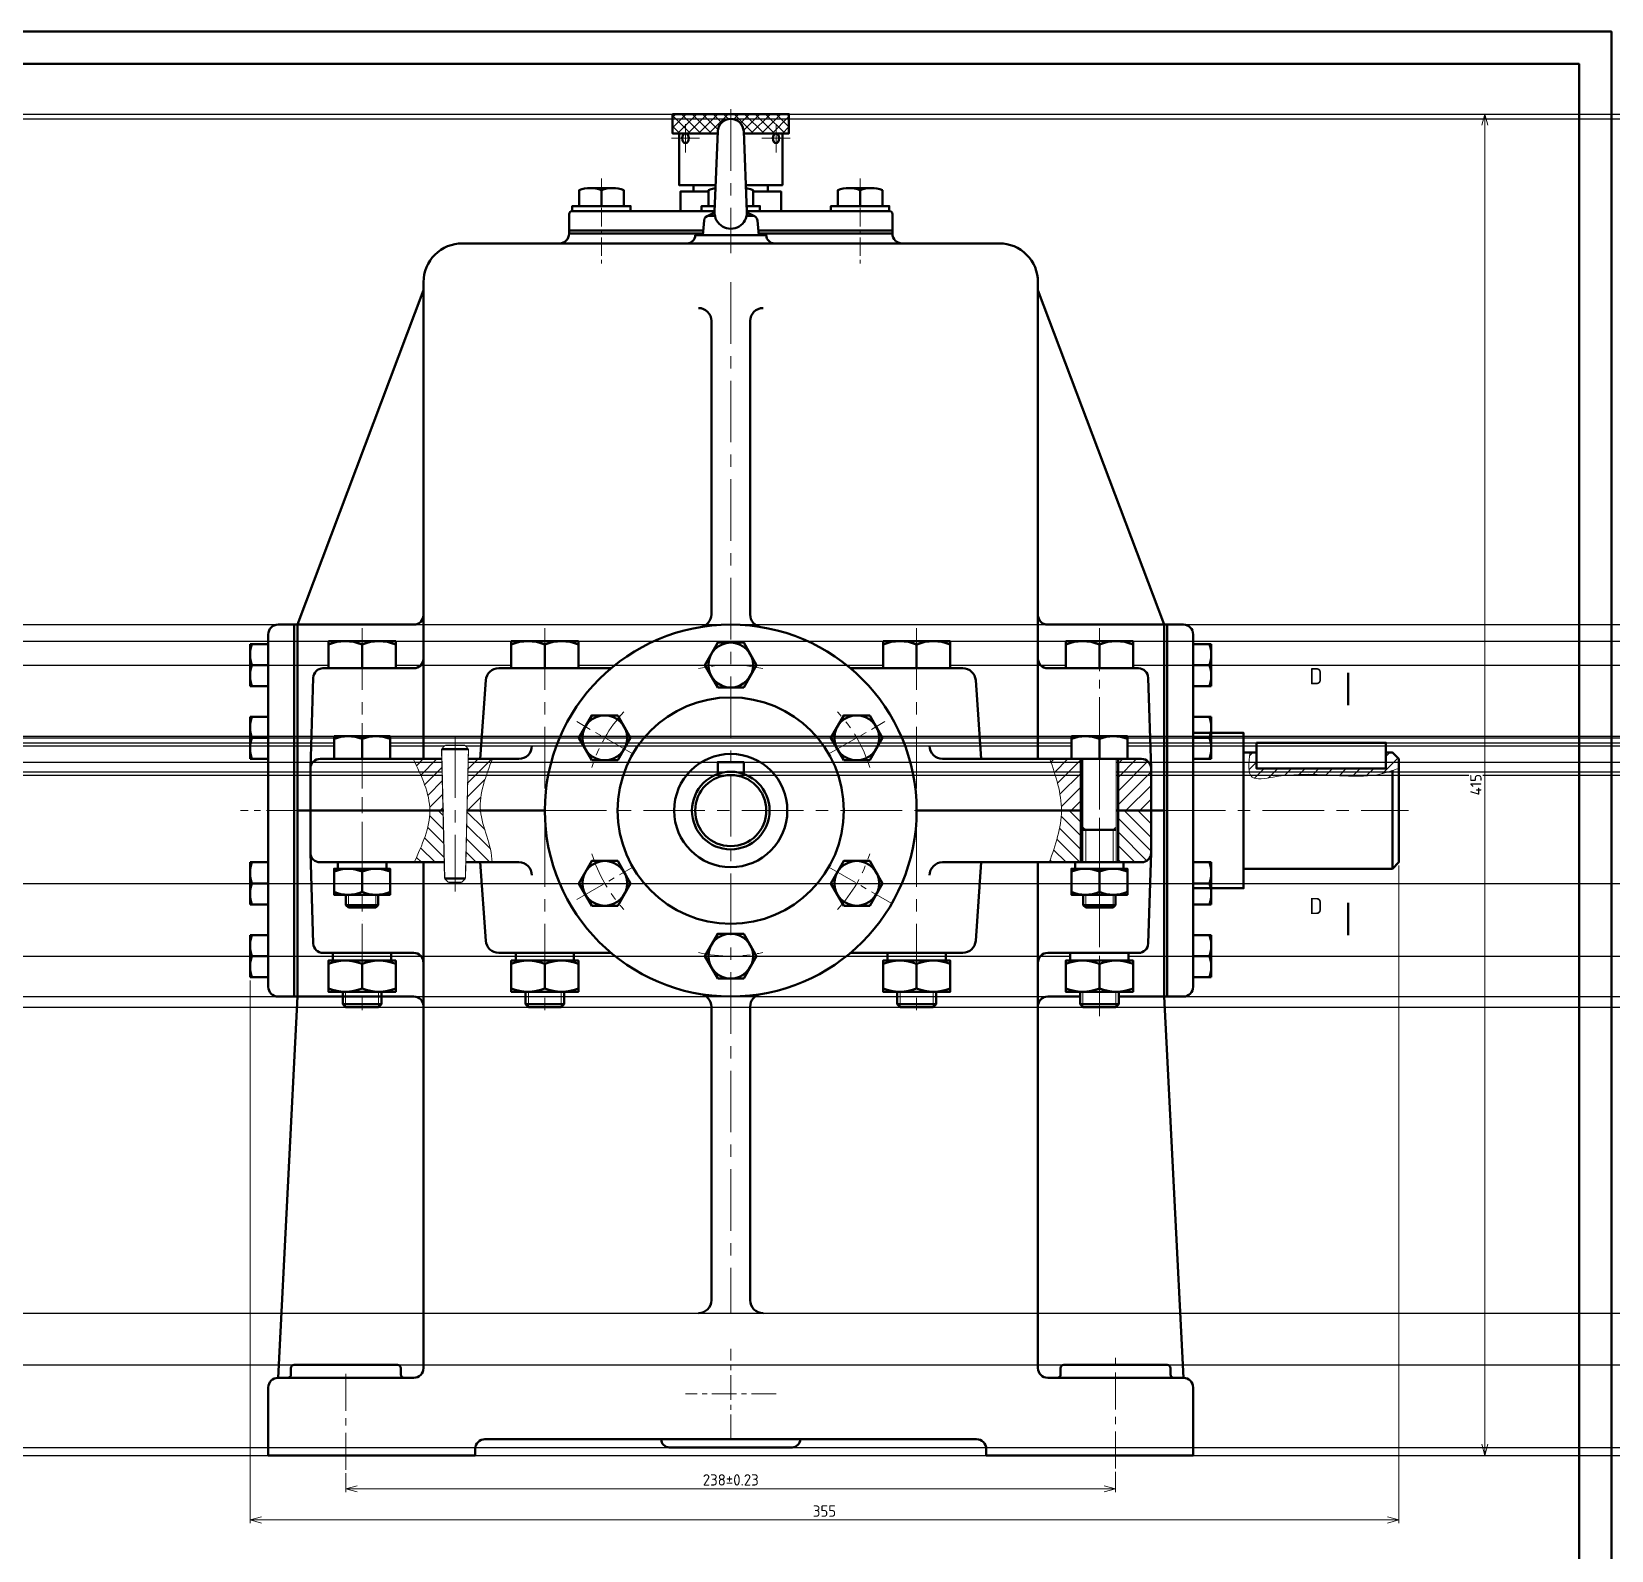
# Model space of a CAD drawing. Header units: millimetres. Extents: x 3015 to 4204, y 10565 to 11406.
# Drawn here: x 3715.6 to 4204.3, y 10936 to 11405.7 of the extents above; entities that cross this region are included whole.
import ezdxf
from ezdxf.enums import TextEntityAlignment as Align

# ---------------------------------------------------------------- set-up
doc = ezdxf.new("R2010")
doc.units = ezdxf.units.MM
doc.header["$LTSCALE"] = 0.6
doc.set_wipeout_variables(frame=1)
doc.header["$PDSIZE"] = 2
doc.linetypes.add('Amconstr', pattern=[9999, 9999, 0])
doc.linetypes.add('CENTER', pattern=[50.8, 31.75, -6.35, 6.35, -6.35])
for name, color, linetype, lineweight in [('AM_0', 7, 'Continuous', 50), ('center', 1, 'CENTER', 15), ('dam', 7, 'Continuous', 50), ('dim', 3, 'Continuous', 15), ('hatch', 3, 'Continuous', 15), ('manh', 1, 'Continuous', 15), ('text', 7, 'Continuous', 25)]:
    doc.layers.add(name, color=color, linetype=linetype, lineweight=lineweight)
doc.layers.add('AM_CL', color=1, linetype='Amconstr', lineweight=25, plot=False)
doc.styles.add('TCVN', font='')
doc.styles.get('TCVN').set_extended_font_data('TCVN 7284')
doc.dimstyles.new('AM_ISO$0', dxfattribs={"dimtxt": 3.5, "dimasz": 3.5, "dimexe": 1, "dimexo": 1, "dimgap": 1, "dimtad": 1, "dimdsep": 46, "dimtxsty": 'TCVN', "dimblk": 'OPEN30', "dimcen": 1, "dimclrd": 3, "dimclre": 3, "dimclrt": 2, "dimazin": 2, "dimtp": 0.1, "dimtm": 0.1, "dimtfac": 0.71, "dimtmove": 0, "dimatfit": 3, "dimldrblk": 'OPEN30', "dimfxl": 1, "dimtfill": 1, "dimlwd": 18, "dimlwe": 18, "dimarcsym": 1})
pattern_1 = [(45, (2640.7155, 10600.4487), (-1.6263456, 1.6263456), []), (135, (2640.7155, 10600.4487), (-1.6263456, -1.6263456), [])]
pattern_2 = [(135, (0, 0), (-2.12132034, -2.12132034), [])]
pattern_3 = [(45, (0, 0), (-2.12132034, 2.12132034), [])]

# ---------------------------------------------------------------- blocks, each defined once
blk = doc.blocks.new('vm8_canh')
blk.add_wipeout([(13.5, 0), (13.27, 0.01), (13.04, 0.04), (12.82, 0.1), (12.6, 0.17), (12.39, 0.26), (12.18, 0.37), (11.99, 0.5), (11.82, 0.65), (11.65, 0.82), (11.5, 0.99), (11.37, 1.18), (11.26, 1.39), (11.17, 1.6), (11.1, 1.82), (11.04, 2.04), (11.01, 2.27), (11, 2.5), (8.65, 2.5), (8.25, 7.11), (8.23, 7.22), (8.21, 7.33), (8.18, 7.43), (8.14, 7.54), (8.1, 7.64), (8.05, 7.74), (7.99, 7.83), (7.92, 7.92), (7.85, 8), (7.77, 8.08), (7.68, 8.15), (7.6, 8.22), (7.5, 8.28), (7.1, 8.5), (6.69, 8.71), (6.28, 8.91), (5.86, 9.1), (5.43, 9.27), (5, 9.43), (5, 9.52), (5, 9.61), (5, 9.7), (4, 34.66), (3.95, 35.15), (3.84, 35.62), (3.67, 36.08), (3.45, 36.52), (3.18, 36.93), (2.86, 37.3), (2.5, 37.63), (2.09, 37.91), (1.66, 38.14), (1.21, 38.31), (0.73, 38.43), (0.24, 38.49), (-0.24, 38.49), (-0.73, 38.43), (-1.21, 38.31), (-1.66, 38.14), (-2.09, 37.91), (-2.5, 37.63), (-2.86, 37.3), (-3.18, 36.93), (-3.45, 36.52), (-3.67, 36.08), (-3.84, 35.62), (-3.95, 35.15), (-4, 34.66), (-5, 9.7), (-5, 9.61), (-5, 9.52), (-5, 9.43), (-5.43, 9.27), (-5.86, 9.1), (-6.28, 8.91), (-6.69, 8.71), (-7.1, 8.5), (-7.5, 8.28), (-7.6, 8.22), (-7.68, 8.15), (-7.77, 8.08), (-7.85, 8), (-7.92, 7.92), (-7.99, 7.83), (-8.05, 7.74), (-8.1, 7.64), (-8.14, 7.54), (-8.18, 7.43), (-8.21, 7.33), (-8.23, 7.22), (-8.25, 7.11), (-8.65, 2.5), (-11, 2.5), (-11.01, 2.27), (-11.04, 2.04), (-11.1, 1.82), (-11.17, 1.6), (-11.26, 1.39), (-11.37, 1.18), (-11.5, 0.99), (-11.65, 0.82), (-11.82, 0.65), (-11.99, 0.5), (-12.18, 0.37), (-12.39, 0.26), (-12.6, 0.17), (-12.82, 0.1), (-13.04, 0.04), (-13.27, 0.01), (-13.5, 0)]).dxf.layer = 'dam'
at = {"layer": 'center'}
blk.add_line((0, 41.5), (0, -3), dxfattribs=at)
at = {"layer": 'dam'}
for p, q in [((-4, 34.66), (-5, 9.7)), ((4, 34.66), (5, 9.7)), ((-8.65, 2.5), (-8.25, 7.11)), ((-6.75, 8.48), (-4.89, 8.48)), ((4.89, 8.48), (6.75, 8.48)), ((8.65, 2.5), (8.25, 7.11)), ((-13.5, 0), (13.5, 0))]:
    blk.add_line(p, q, dxfattribs=at)
blk.add_lwpolyline([(-13.5, 0, 0.414214), (-11, 2.5), (11, 2.5), (11, 2.5, 0.414214), (13.5, 0), (13.5, 0)], format="xyb", dxfattribs=at)
for centre, radius, start, end in [((0, 34.5), 4, 2.2924, 177.7076), ((-6.75, 6.98), 1.5, 90, 175), ((0, -4.71), 15, 109.4692, 120.0082), ((0, 9.5), 5, 177.7076, 2.2924), ((0, -4.71), 15, 59.9918, 70.5308), ((6.75, 6.98), 1.5, 5, 90)]:
    blk.add_arc(centre, radius, start, end, dxfattribs=at)
blk = doc.blocks.new('blbl4')
at = {"layer": 'dam'}
for p, q in [((-5, 0), (-5, -32)), ((5, 0), (5, -32))]:
    blk.add_line(p, q, dxfattribs=at)
blk.add_wipeout([(5, 0), (5, -32), (-5, -32), (-5, 0)]).dxf.layer = 'dam'
for p, q in [((-5.75, 0), (-5.75, -32)), ((5.75, 0), (5.75, -32)), ((5, -22), (-5, -22))]:
    blk.add_line(p, q, dxfattribs=at)
at = {"layer": 'manh'}
for p, q in [((-4.25, -22), (-5, -21.25)), ((-4.25, -32), (-4.25, -22)), ((4.25, -22), (5, -21.25)), ((4.25, -32), (4.25, -22))]:
    blk.add_line(p, q, dxfattribs=at)
blk = doc.blocks.new('blco_canh2')
at = {"layer": 'dam'}
for p, q in [((-6, -103.9), (-6, -100.02)), ((6, -103.9), (6, -100.02)), ((-6, -103.9), (-5.1, -104.8)), ((6, -103.9), (-6, -103.9)), ((-5.1, -104.8), (5.1, -104.8)), ((5.1, -104.8), (6, -103.9))]:
    blk.add_line(p, q, dxfattribs=at)
for points in [[(-5.2, -90.4), (10.39, -90.4), (10.39, -100.02), (-10.39, -100.02), (-10.39, -90.4), (5.2, -90.4)], [(9, -90.4), (9, -88), (-9, -88), (-9, -90.4)]]:
    blk.add_lwpolyline(points, dxfattribs=at)
blk.add_lwpolyline([(10.39, -98.99, -0.198115), (0, -98.99), (0, -91.43, -0.198115), (10.39, -91.43)], format="xyb", dxfattribs=at)
for centre, start, end in [((-5.2, -104.03), 67.5879, 112.4121), ((-5.2, -86.4), 247.5879, 292.4121)]:
    blk.add_arc(centre, 13.63, start, end, dxfattribs=at)
at = {"layer": 'manh'}
for p, q in [((-5.1, -104.8), (-5.1, -100.02)), ((5.1, -104.8), (5.1, -100.02))]:
    blk.add_line(p, q, dxfattribs=at)
blk.add_wipeout([(10.39, 0), (10.39, 8.4), (-10.39, 8.4), (-10.39, 0)]).dxf.layer = 'dam'
at = {"layer": 'center'}
blk.add_line((0, 12.4), (0, -108.8), dxfattribs=at)
at = {"layer": 'dam'}
for p, q in [((-10.39, 8.4), (10.39, 8.4)), ((-10.39, 8.4), (-10.39, 0)), ((0, 0), (0, 7.37)), ((10.39, 8.4), (10.39, 0)), ((-10.39, 0), (10.39, 0))]:
    blk.add_line(p, q, dxfattribs=at)
for centre in [(-5.2, -5.23), (5.2, -5.23)]:
    blk.add_arc(centre, 13.63, 67.5879, 112.4121, dxfattribs=at)
blk = doc.blocks.new('blgn_canh2')
at = {"layer": 'dam'}
for p, q in [((-5, -45.25), (-5, -42.02)), ((5, -45.25), (5, -42.02)), ((-5, -45.25), (-4.25, -46)), ((5, -45.25), (-5, -45.25)), ((-4.25, -46), (4.25, -46)), ((4.25, -46), (5, -45.25))]:
    blk.add_line(p, q, dxfattribs=at)
for points in [[(-4.33, -34), (8.66, -34), (8.66, -42.02), (-8.66, -42.02), (-8.66, -34), (4.33, -34)], [(7.5, -34), (7.5, -32), (-7.5, -32), (-7.5, -34)]]:
    blk.add_lwpolyline(points, dxfattribs=at)
blk.add_lwpolyline([(8.66, -41.16, -0.198115), (0, -41.16), (0, -34.86, -0.198115), (8.66, -34.86)], format="xyb", dxfattribs=at)
for centre, start, end in [((-4.33, -45.36), 67.5879, 112.4121), ((-4.33, -30.66), 247.5879, 292.4121)]:
    blk.add_arc(centre, 11.36, start, end, dxfattribs=at)
at = {"layer": 'manh'}
for p, q in [((-4.25, -46), (-4.25, -42.02)), ((4.25, -46), (4.25, -42.02))]:
    blk.add_line(p, q, dxfattribs=at)
blk.add_wipeout([(8.66, 0), (8.66, 7), (-8.66, 7), (-8.66, 0)]).dxf.layer = 'dam'
at = {"layer": 'center'}
blk.add_line((0, 11), (0, -50), dxfattribs=at)
at = {"layer": 'dam'}
for p, q in [((-8.66, 7), (8.66, 7)), ((-8.66, 7), (-8.66, 0)), ((0, 0), (0, 6.14)), ((8.66, 7), (8.66, 0)), ((-8.66, 0), (8.66, 0))]:
    blk.add_line(p, q, dxfattribs=at)
for centre in [(-4.33, -4.36), (4.33, -4.36)]:
    blk.add_arc(centre, 11.36, 67.5879, 112.4121, dxfattribs=at)
blk = doc.blocks.new('chot_canh2')
at = {"layer": 'dam'}
for p, q in [((-3.98, 3), (-3, 4)), ((-3.02, -37), (-3.98, 3)), ((-3, 4), (3, 4)), ((3, 4), (3.98, 3)), ((3.98, 3), (3.02, -37)), ((-2, -38), (-3.02, -37)), ((2, -38), (-2, -38)), ((3.02, -37), (2, -38))]:
    blk.add_line(p, q, dxfattribs=at)
blk.add_wipeout([(-3, 4), (3, 4), (3.98, 3), (3.02, -37), (2, -38), (-2, -38), (-3.02, -37), (-3.98, 3)]).dxf.layer = 'dam'
at = {"layer": 'center'}
blk.add_line((0, 7), (0, -41), dxfattribs=at)
at = {"layer": 'dam'}
for p, q in [((-3.98, 3), (3.98, 3)), ((-3.02, -37), (3.02, -37)), ((-3.02, -37), (3.02, -37))]:
    blk.add_line(p, q, dxfattribs=at)
blk = doc.blocks.new('a8')
at = {"layer": 'dam'}
blk.add_lwpolyline([(-4, -6.93), (4, -6.93), (8, 0), (4, 6.93), (-4, 6.93), (-8, 0)], close=True, dxfattribs=at)
blk.add_circle((0, 0), 6.93, dxfattribs=at)
blk = doc.blocks.new('c8')
at = {"layer": 'center', "ltscale": 0.6}
blk.add_line((-8.6, 0), (15, 0), dxfattribs=at)
at = {"layer": 'dam'}
for p, q in [((-5.6, 6.5), (0, 6.5)), ((-5.6, 6.5), (-5.6, -6.5)), ((0, -6.5), (0, 6.5)), ((0, 0), (-5.08, 0)), ((-5.6, -6.5), (0, -6.5))]:
    blk.add_line(p, q, dxfattribs=at)
for centre in [(4.74, 3.25), (4.74, -3.25)]:
    blk.add_arc(centre, 10.34, 161.6835, 198.3165, dxfattribs=at)
blk = doc.blocks.new('mc')
at = {"layer": 'dam'}
blk.add_line((0, 5), (0, -5), dxfattribs=at)
at = {"layer": 'manh'}
blk.add_lwpolyline([(0, 0, 0, 1.7, 0), (-5, 0, 0, 0, 0), (-15, 0, 0, 0, 0)], format="xyseb", dxfattribs=at)
blk = doc.blocks.new('*U34', base_point=(3714.27, 10327.84))
at = {"layer": 'dam'}
blk.add_blockref('mc', (3714.27, 10327.84), dxfattribs=at)
at = {"layer": 'text', "style": 'TCVN'}
blk.add_text('D', height=5, dxfattribs=at).set_placement((3704.27, 10327.84), align=Align.BOTTOM_CENTER)
blk = doc.blocks.new('_Open30')
at = {"color": 0, "linetype": 'ByBlock', "lineweight": -2}
for p, q in [((-1, 0.27), (0, 0)), ((0, 0), (-1, -0.27)), ((0, 0), (-1, 0))]:
    blk.add_line(p, q, dxfattribs=at)
blk = doc.blocks.new('*D56')
at = {"layer": 'Defpoints', "color": 0, "transparency": 16777216}
for p in [(3812.87, 10960.92), (4050.92, 10961.32), (4050.92, 10955.07)]:
    blk.add_point(p, dxfattribs=at)
at = {"layer": 'dim', "color": 3, "lineweight": 18, "transparency": 16777216}
for p, q in [((3812.87, 10959.92), (3812.87, 10954.07)), ((4050.92, 10960.32), (4050.92, 10954.07)), ((3816.37, 10955.07), (4047.42, 10955.07))]:
    blk.add_line(p, q, dxfattribs=at)
at = {"layer": 'dim', "color": 3, "lineweight": 18, "transparency": 16777216, "xscale": 3.5, "yscale": 3.5, "zscale": 3.5, "rotation": 180}
blk.add_blockref('_Open30', (3812.87, 10955.07), dxfattribs=at)
at = {"layer": 'dim', "color": 3, "lineweight": 18, "transparency": 16777216, "xscale": 3.5, "yscale": 3.5, "zscale": 3.5}
blk.add_blockref('_Open30', (4050.92, 10955.07), dxfattribs=at)
at = {"layer": 'dim', "color": 2, "transparency": 16777216, "insert": (3931.89, 10957.82), "char_height": 3.5, "attachment_point": 5, "style": 'TCVN', "bg_fill": 3, "box_fill_scale": 1.1, "bg_fill_color": 256, "bg_fill_true_color": 13158600, "bg_fill_transparency": 0}
blk.add_mtext('238{}{\\C2;%%p0.23}', dxfattribs=at)
blk = doc.blocks.new('_DotSmall')
at = {"color": 0, "linetype": 'ByBlock', "const_width": 0.5}
blk.add_lwpolyline([(-0.0625, 0, 1), (0.0625, 0, 1)], format="xyb", close=True, dxfattribs=at)
blk = doc.blocks.new('*D57')
at = {"layer": 'Defpoints', "color": 0, "transparency": 16777216}
for p in [(4138.52, 11148.8), (3783.27, 11113.3), (4138.52, 10945.43)]:
    blk.add_point(p, dxfattribs=at)
at = {"layer": 'dim', "color": 3, "lineweight": 18, "transparency": 16777216}
for p, q in [((4138.52, 11147.8), (4138.52, 10944.43)), ((3783.27, 11112.3), (3783.27, 10944.43)), ((3786.77, 10945.43), (4135.02, 10945.43))]:
    blk.add_line(p, q, dxfattribs=at)
at = {"layer": 'dim', "color": 3, "lineweight": 18, "transparency": 16777216, "xscale": 3.5, "yscale": 3.5, "zscale": 3.5, "rotation": 180}
blk.add_blockref('_Open30', (3783.27, 10945.43), dxfattribs=at)
at = {"layer": 'dim', "color": 3, "lineweight": 18, "transparency": 16777216, "xscale": 3.5, "yscale": 3.5, "zscale": 3.5}
blk.add_blockref('_Open30', (4138.52, 10945.43), dxfattribs=at)
at = {"layer": 'dim', "color": 2, "transparency": 16777216, "insert": (3960.89, 10948.18), "char_height": 3.5, "attachment_point": 5, "style": 'TCVN', "bg_fill": 3, "box_fill_scale": 1.1, "bg_fill_color": 256, "bg_fill_true_color": 13158600, "bg_fill_transparency": 0}
blk.add_mtext('355', dxfattribs=at)
blk = doc.blocks.new('*D62')
at = {"layer": 'Defpoints', "color": 0, "transparency": 16777216}
for p in [(3931.89, 11380.2), (4074.92, 10965.39), (4165.1, 10965.39)]:
    blk.add_point(p, dxfattribs=at)
at = {"layer": 'dim', "color": 3, "lineweight": 18, "transparency": 16777216}
for p, q in [((3932.89, 11380.2), (4166.1, 11380.2)), ((4165.1, 11376.7), (4165.1, 10968.89)), ((4075.92, 10965.39), (4166.1, 10965.39))]:
    blk.add_line(p, q, dxfattribs=at)
at = {"layer": 'dim', "color": 3, "lineweight": 18, "transparency": 16777216, "xscale": 3.5, "yscale": 3.5, "zscale": 3.5}
for p, rotation in [((4165.1, 11380.2), 90), ((4165.1, 10965.39), 270)]:
    blk.add_blockref('_Open30', p, dxfattribs=dict(at, rotation=rotation))
at = {"layer": 'dim', "color": 2, "transparency": 16777216, "insert": (4162.35, 11172.8), "char_height": 3.5, "attachment_point": 5, "rotation": 90, "style": 'TCVN', "bg_fill": 3, "box_fill_scale": 1.1, "bg_fill_color": 256, "bg_fill_true_color": 13158600, "bg_fill_transparency": 0}
blk.add_mtext('415', dxfattribs=at)

msp = doc.modelspace()

# ---------------------------------------------------------------- hatches: boundary and pattern name
at = {"layer": 'hatch'}
h = msp.add_hatch(dxfattribs=at)
h.set_pattern_fill('_U', color=256, scale=2.3, angle=45, style=0, double=1, pattern_type=0)
h.set_pattern_definition(pattern_1)
h.paths.add_polyline_path([(3931.891, 11380.201), (3913.891, 11380.201), (3913.891, 11374.201), (3931.891, 11374.201)])
h = msp.add_hatch(dxfattribs=at)
h.set_pattern_fill('_U', color=256, scale=2.3, angle=45, style=0, double=1, pattern_type=0)
h.set_pattern_definition(pattern_1)
h.paths.add_polyline_path([(3947.891, 11374.201), (3949.891, 11374.201), (3949.891, 11380.201), (3931.891, 11380.201), (3931.891, 11374.201), (3945.891, 11374.201)])
h = msp.add_hatch(dxfattribs=at)
h.set_pattern_fill('_USER', color=256, scale=3, angle=45, pattern_type=0)
h.set_pattern_definition(pattern_3)
edge = h.paths.add_edge_path()
edge.add_line((3842.724, 11180.796), (3833.659, 11180.796))
edge.add_spline(control_points=[(3833.659, 11180.796), (3836.221, 11175.47), (3838.783, 11170.144), (3838.828, 11164.796)], knot_values=[0, 0, 0, 0, 16.8141639, 16.8141639, 16.8141639, 16.8141639], degree=3, periodic=0)
edge.add_line((3838.828, 11164.796), (3843.105, 11164.796))
edge.add_line((3843.105, 11164.796), (3842.724, 11180.796))
edge = h.paths.add_edge_path()
edge.add_spline(control_points=[(3854.495, 11164.796), (3854.014, 11170.099), (3856.112, 11175.447), (3858.21, 11180.796)], knot_values=[0, 0, 0, 0, 16.4256397, 16.4256397, 16.4256397, 16.4256397], degree=3, periodic=0)
edge.add_line((3858.21, 11180.796), (3850.533, 11180.796))
edge.add_line((3850.533, 11180.796), (3850.152, 11164.796))
edge.add_line((3850.152, 11164.796), (3854.495, 11164.796))
h = msp.add_hatch(dxfattribs=at)
h.set_pattern_fill('_USER', color=256, scale=3, angle=45, pattern_type=0)
h.set_pattern_definition(pattern_3)
h.paths.add_polyline_path([(4061.915, 11164.796), (4061.915, 11177.796), (4061.909, 11177.989, 0.3954475), (4058.915, 11180.796), (4051.665, 11180.796), (4051.665, 11164.796)])
edge = h.paths.add_edge_path()
edge.add_line((4040.165, 11180.796), (4037.255, 11180.796))
edge.add_line((4037.255, 11180.796), (4030.582, 11180.796))
edge.add_spline(control_points=[(4030.582, 11180.796), (4032.395, 11175.459), (4034.209, 11170.123), (4034.184, 11164.796)], knot_values=[0, 0, 0, 0, 16.4005666, 16.4005666, 16.4005666, 16.4005666], degree=3, periodic=0)
edge.add_line((4034.184, 11164.796), (4040.165, 11164.796))
edge.add_line((4040.165, 11164.796), (4040.165, 11180.796))
h = msp.add_hatch(dxfattribs=at)
h.set_pattern_fill('_USER', color=256, scale=3, angle=45, pattern_type=0)
h.set_pattern_definition(pattern_3)
edge = h.paths.add_edge_path()
edge.add_line((4138.515, 11180.796), (4136.515, 11182.796))
edge.add_line((4136.515, 11182.796), (4134.515, 11182.796))
edge.add_line((4134.515, 11182.796), (4134.515, 11177.796))
edge.add_line((4134.515, 11177.796), (4094.515, 11177.796))
edge.add_line((4094.515, 11177.796), (4094.515, 11182.796))
edge.add_line((4094.515, 11182.796), (4092.515, 11182.796))
edge.add_spline(control_points=[(4092.515, 11182.796), (4092.08, 11179.535), (4091.282, 11173.548), (4102.366, 11175.807), (4111.264, 11176.253), (4122.389, 11175.307), (4130.707, 11175.394), (4135.108, 11176.69), (4136.515, 11177.148)], knot_values=[0, 0, 0, 0, 7.6801505, 14.1003406, 26.4343504, 37.4533735, 46.7932506, 51.2147571, 51.2147571, 51.2147571, 51.2147571], degree=3, periodic=0)
edge.add_spline(control_points=[(4136.515, 11177.148), (4137.183, 11177.366), (4137.849, 11177.592), (4138.515, 11177.819)], knot_values=[51.2147571, 51.2147571, 51.2147571, 51.2147571, 53.3135226, 53.3135226, 53.3135226, 53.3135226], degree=3, periodic=0)
edge.add_line((4138.515, 11177.819), (4138.515, 11180.796))
h = msp.add_hatch(dxfattribs=at)
h.set_pattern_fill('_USER', color=256, scale=3, angle=135, pattern_type=0)
h.set_pattern_definition(pattern_2)
edge = h.paths.add_edge_path()
edge.add_spline(control_points=[(3858.049, 11148.796), (3858.025, 11154.257), (3854.976, 11159.504), (3854.495, 11164.796)], knot_values=[0, 0, 0, 0, 16.3898626, 16.3898626, 16.3898626, 16.3898626], degree=3, periodic=0)
edge.add_line((3854.495, 11164.796), (3850.152, 11164.796))
edge.add_line((3850.152, 11164.796), (3849.771, 11148.796))
edge.add_line((3849.771, 11148.796), (3858.049, 11148.796))
edge = h.paths.add_edge_path()
edge.add_line((3843.105, 11164.796), (3838.828, 11164.796))
edge.add_spline(control_points=[(3838.828, 11164.796), (3838.872, 11159.478), (3836.427, 11154.137), (3833.982, 11148.796)], knot_values=[0, 0, 0, 0, 16.7176844, 16.7176844, 16.7176844, 16.7176844], degree=3, periodic=0)
edge.add_line((3833.982, 11148.796), (3843.486, 11148.796))
edge.add_line((3843.486, 11148.796), (3843.105, 11164.796))
h = msp.add_hatch(dxfattribs=at)
h.set_pattern_fill('_USER', color=256, scale=3, angle=135, pattern_type=0)
h.set_pattern_definition(pattern_2)
edge = h.paths.add_edge_path()
edge.add_line((4040.165, 11164.796), (4034.184, 11164.796))
edge.add_spline(control_points=[(4034.184, 11164.796), (4034.16, 11159.456), (4032.289, 11154.126), (4030.418, 11148.796)], knot_values=[0, 0, 0, 0, 16.437316, 16.437316, 16.437316, 16.437316], degree=3, periodic=0)
edge.add_line((4030.418, 11148.796), (4040.165, 11148.796))
edge.add_line((4040.165, 11148.796), (4040.165, 11164.796))
h.paths.add_polyline_path([(4051.665, 11148.796), (4053.415, 11148.796), (4058.915, 11148.796, 0.4142136), (4061.915, 11151.796), (4061.915, 11164.796), (4051.665, 11164.796)])

# ---------------------------------------------------------------- linework, layer by layer
at = {"layer": 'AM_CL'}
for p in [(3458.002, 11380.201), (3607.408, 11378.701), (3791.866, 11222.296), (3400.502, 11217.196), (3146.399, 11209.796), (3297.577, 11187.796), (3146.399, 11187.296), (3458.002, 11185.796), (3651.408, 11184.796), (3931.891, 11179.796), (3931.891, 11176.796), (3931.891, 11175.796), (3783.266, 11142.296), (3783.429, 11119.796), (3931.891, 11107.296), (3199.999, 11103.996), (3281.577, 11009.39), (3327.492, 10993.39), (3931.891, 10967.89), (3633.408, 10965.39)]:
    msp.add_xline(p, (1, 0), dxfattribs=at)
at = {"layer": 'center'}
for p, q in [((3917.891, 11377.077), (3917.891, 11368.325)), ((3945.891, 11377.077), (3945.891, 11368.325)), ((3922.267, 11372.701), (3913.514, 11372.701)), ((3950.267, 11372.701), (3941.514, 11372.701)), ((3931.891, 11361.263), (3931.891, 11339.139)), ((3931.891, 11328.201), (3931.891, 11009.39)), ((3874.391, 11164.796), (3989.391, 11164.796)), ((4065.915, 11164.796), (4141.515, 11164.796))]:
    msp.add_line(p, q, dxfattribs=at)
at = {"layer": 'center', "ltscale": 0.3}
for p, q in [((3891.891, 11360.301), (3891.891, 11333.178)), ((3971.891, 11360.301), (3971.891, 11333.178))]:
    msp.add_line(p, q, dxfattribs=at)
at = {"layer": 'center', "ltscale": 0.5}
msp.add_line((3797.866, 11164.796), (3780.266, 11164.796), dxfattribs=at)
at = {"layer": 'center', "ltscale": 0.4}
for p, q in [((3931.891, 10970.39), (3931.891, 10998.39)), ((3945.891, 10984.39), (3917.891, 10984.39))]:
    msp.add_line(p, q, dxfattribs=at)
at = {"layer": 'center', "ltscale": 0.6}
for p, q in [((4050.915, 10961.315), (4050.915, 10997.39)), ((3812.866, 10960.924), (3812.866, 10992.39))]:
    msp.add_line(p, q, dxfattribs=at)
for start, end in [(77.24126, 102.75874), (137.24126, 162.75874), (17.24126, 42.75874), (197.24126, 222.75874), (317.24126, 342.75874), (257.24126, 282.75874)]:
    msp.add_arc((3931.891, 11164.796), 45, start, end, dxfattribs=at)
at = {"layer": 'dam'}
for p, q in [((3891.891, 11351.701), (3891.891, 11356.615)), ((3920.391, 11358.201), (3920.391, 11356.201)), ((3931.891, 11351.701), (3931.891, 11356.615)), ((3943.391, 11358.201), (3943.391, 11356.201)), ((3971.891, 11351.701), (3971.891, 11356.615)), ((3881.891, 11343.201), (3881.891, 11349.201)), ((3882.891, 11350.201), (3980.891, 11350.201)), ((3898.821, 11350.201), (3884.961, 11350.201)), ((3978.821, 11350.201), (3964.961, 11350.201)), ((3981.891, 11343.201), (3981.891, 11349.201)), ((3981.891, 11344.201), (3881.891, 11344.201)), ((3881.891, 11344.201), (3981.891, 11344.201)), ((3878.891, 11340.201), (3878.891, 11340.201)), ((3984.891, 11340.201), (3984.891, 11340.201)), ((3797.866, 11222.296), (3836.866, 11325.713)), ((4065.915, 11222.296), (4026.915, 11325.713)), ((3925.891, 11225.477), (3925.891, 11316.285)), ((4094.515, 11182.796), (4090.515, 11182.796)), ((4065.915, 11164.796), (3989.391, 11164.796)), ((3797.866, 11107.296), (3791.866, 10989.39)), ((4065.915, 11107.296), (4071.915, 10989.39)), ((3925.891, 11104.114), (3925.891, 11013.307)), ((3937.891, 11104.114), (3937.891, 11013.39)), ((3788.866, 10965.39), (3852.866, 10965.39)), ((4074.915, 10965.39), (4010.915, 10965.39))]:
    msp.add_line(p, q, dxfattribs=at)
at = {"layer": 'dam', "ltscale": 0.5}
msp.add_line((4136.515, 11177.148), (4136.515, 11146.796), dxfattribs=at)
at = {"layer": 'dam'}
for points in [[(3913.891, 11380.201), (3949.891, 11380.201), (3949.891, 11374.201), (3913.891, 11374.201), (3913.891, 11380.201)], [(3915.891, 11374.201), (3915.891, 11358.201), (3947.891, 11358.201), (3947.891, 11374.201)], [(3895.356, 11357.301), (3891.891, 11357.301), (3888.426, 11357.301)], [(3916.302, 11350.201), (3916.302, 11356.201), (3924.961, 11356.201)], [(3938.821, 11356.201), (3947.479, 11356.201), (3947.479, 11350.201)], [(3975.356, 11357.301), (3971.891, 11357.301), (3968.426, 11357.301)], [(4074.915, 11188.796), (4090.515, 11188.796), (4090.515, 11140.796), (4074.915, 11140.796)], [(3927.891, 11176.109), (3927.891, 11179.796), (3935.891, 11179.796), (3935.891, 11176.109)], [(4134.515, 11182.796), (4136.515, 11182.796), (4138.515, 11180.796), (4138.515, 11148.796), (4136.515, 11146.796), (4090.515, 11146.796)]]:
    msp.add_lwpolyline(points, dxfattribs=at)
for points in [[(3898.821, 11351.701), (3898.821, 11356.615, 0.1980639), (3891.891, 11356.615, 0.1980639), (3884.961, 11356.615), (3884.961, 11351.701)], [(3978.821, 11351.701), (3978.821, 11356.615, 0.1980639), (3971.891, 11356.615, 0.1980639), (3964.961, 11356.615), (3964.961, 11351.701)], [(3836.866, 11180.796), (3836.866, 11328.201, -0.4142136), (3848.866, 11340.201), (3931.891, 11340.201)], [(4026.915, 11180.796), (4026.915, 11328.201, 0.4142136), (4014.915, 11340.201), (3931.891, 11340.201)], [(3797.866, 11222.296), (3833.866, 11222.296, 0.4142136), (3836.866, 11225.296), (3836.866, 11225.296)], [(4065.915, 11222.296), (4029.915, 11222.296, -0.4142136), (4026.915, 11225.296), (4026.915, 11225.296)], [(3796.866, 11222.296), (3791.866, 11222.296, 0.4142136), (3788.866, 11219.296), (3788.866, 11110.296, 0.4142136), (3791.866, 11107.296), (3796.866, 11107.296)], [(4066.915, 11222.296), (4071.915, 11222.296, -0.4142136), (4074.915, 11219.296), (4074.915, 11110.296, -0.4142136), (4071.915, 11107.296), (4066.915, 11107.296)], [(3801.866, 11177.796), (3802.773, 11205.892, -0.4047999), (3805.771, 11208.796), (3833.866, 11208.796, 0.4142136), (3836.866, 11211.796), (3836.866, 11211.796)], [(4061.915, 11177.796), (4061.009, 11205.892, 0.4047999), (4058.01, 11208.796), (4029.915, 11208.796, -0.4142136), (4026.915, 11211.796), (4026.915, 11211.796)], [(3894.874, 11208.796), (3860.115, 11208.796, 0.393479), (3856.125, 11205.081), (3854.391, 11180.796)], [(3968.908, 11208.796), (4003.666, 11208.796, -0.393479), (4007.656, 11205.081), (4009.391, 11180.796)], [(3801.866, 11164.796), (3801.866, 11177.796, -0.4142136), (3804.866, 11180.796), (3866.391, 11180.796, 0.4142136), (3870.391, 11184.796, 0.4142136)], [(4061.915, 11164.796), (4061.915, 11177.796, 0.4142136), (4058.915, 11180.796), (3997.391, 11180.796, -0.4142136), (3993.391, 11184.796, -0.4142136)], [(3801.866, 11164.796), (3801.866, 11151.796, 0.4142136), (3804.866, 11148.796), (3866.391, 11148.796, -0.4142136), (3870.391, 11144.796, -0.4142136)], [(4061.915, 11164.796), (4061.915, 11151.796, -0.4142136), (4058.915, 11148.796), (3997.391, 11148.796, 0.4142136), (3993.391, 11144.796, 0.4142136)], [(3801.866, 11151.796), (3802.773, 11123.699, 0.4047999), (3805.771, 11120.796), (3833.866, 11120.796, -0.4142136), (3836.866, 11117.796), (3836.866, 11117.796)], [(4061.915, 11151.796), (4061.009, 11123.699, -0.4047999), (4058.01, 11120.796), (4029.915, 11120.796, 0.4142136), (4026.915, 11117.796), (4026.915, 11117.796)], [(3836.866, 11148.796), (3836.866, 10992.39, -0.4142136), (3833.866, 10989.39), (3791.866, 10989.39, 0.4142136), (3788.866, 10986.39), (3788.866, 10965.39)], [(3894.874, 11120.796), (3860.115, 11120.796, -0.393479), (3856.125, 11124.511), (3854.391, 11148.796)], [(3968.908, 11120.796), (4003.666, 11120.796, 0.393479), (4007.656, 11124.511), (4009.391, 11148.796)], [(4026.915, 11148.796), (4026.915, 10992.39, 0.4142136), (4029.915, 10989.39), (4032.415, 10989.39)], [(3797.866, 11107.296), (3833.866, 11107.296, -0.4142136), (3836.866, 11104.296), (3836.866, 11104.296)], [(4065.915, 11107.296), (4029.915, 11107.296, 0.4142136), (4026.915, 11104.296), (4026.915, 11104.296)], [(4069.415, 10989.39), (4071.915, 10989.39, -0.4142136), (4074.915, 10986.39), (4074.915, 10965.39)], [(3852.866, 10965.39), (3852.866, 10967.39, -0.4142136), (3855.866, 10970.39), (3931.891, 10970.39)], [(3953.391, 10970.39), (3953.391, 10970.39, -0.4142136), (3950.891, 10967.89), (3912.891, 10967.89, -0.4142136), (3910.391, 10970.39), (3910.391, 10970.39)], [(4010.915, 10965.39), (4010.915, 10967.39, 0.4142136), (4007.915, 10970.39), (3931.891, 10970.39)]]:
    msp.add_lwpolyline(points, format="xyb", dxfattribs=at)
at = {"layer": 'dam', "ltscale": 0.5}
msp.add_lwpolyline([(3938.821, 11351.701), (3938.821, 11356.615, 0.1980639), (3931.891, 11356.615, 0.1980639), (3924.961, 11356.615), (3924.961, 11351.701)], format="xyb", dxfattribs=at)
msp.add_lwpolyline([(3935.356, 11357.301), (3931.891, 11357.301), (3928.426, 11357.301)], dxfattribs=at)
at = {"layer": 'dam'}
for points in [[(3882.891, 11350.201), (3900.891, 11350.201), (3900.891, 11351.701), (3882.891, 11351.701)], [(3922.891, 11350.201), (3940.891, 11350.201), (3940.891, 11351.701), (3922.891, 11351.701)], [(3962.891, 11350.201), (3980.891, 11350.201), (3980.891, 11351.701), (3962.891, 11351.701)], [(3881.891, 11344.201), (3981.891, 11344.201), (3981.891, 11343.201), (3881.891, 11343.201)], [(3796.866, 11107.296), (3797.866, 11107.296), (3797.866, 11222.296), (3796.866, 11222.296)], [(4066.915, 11107.296), (4065.915, 11107.296), (4065.915, 11222.296), (4066.915, 11222.296)], [(4094.515, 11185.796), (4134.515, 11185.796), (4134.515, 11177.796), (4094.515, 11177.796)]]:
    msp.add_lwpolyline(points, close=True, dxfattribs=at)
for centre, radius in [((3931.891, 11372.701), 1.5), ((3931.891, 11164.796), 57.5), ((3931.891, 11164.796), 35), ((3931.891, 11164.796), 17.5), ((3931.891, 11164.796), 12), ((3931.891, 11164.796), 11)]:
    msp.add_circle(centre, radius, dxfattribs=at)
for centre, radius, start, end in [((3882.891, 11349.201), 1, 90, 180), ((3980.891, 11349.201), 1, 0, 90), ((3878.891, 11343.201), 3, 270, 0), ((3984.891, 11343.201), 3, 180, 270), ((3921.891, 11316.201), 4, 0, 90), ((3921.891, 11225.477), 4, 279.35794, 0), ((3921.891, 11104.114), 4, 0, 80.64206), ((3941.891, 11104.114), 4, 99.35794, 180)]:
    msp.add_arc(centre, radius, start, end, dxfattribs=at)
msp.add_ellipse((3917.891, 11372.701), major_axis=(0, 1.5), ratio=0.6666667, dxfattribs=at)
at = {"layer": 'dam', "extrusion": (0, 0, -1)}
msp.add_ellipse((3945.891, 11372.701), major_axis=(0, 1.5), ratio=0.6666667, dxfattribs=at)
at = {"layer": 'manh'}
for points in [[(3833.659, 11180.796), (3838.828, 11164.796), (3833.982, 11148.796)], [(3858.21, 11180.796), (3854.495, 11164.796), (3858.049, 11148.796), (3858.049, 11148.598)], [(4030.582, 11180.796), (4034.184, 11164.796), (4030.418, 11148.796)]]:
    msp.add_spline(points, degree=3, dxfattribs=at)
at = {"layer": 'manh', "ltscale": 0.5}
msp.add_spline([(4092.515, 11182.796), (4093.202, 11175.146), (4099.622, 11175.146), (4111.927, 11175.986), (4122.933, 11175.452), (4132.258, 11175.986), (4138.515, 11177.819)], degree=3, dxfattribs=at)

# ---------------------------------------------------------------- block references
at = {"layer": 'center', "ltscale": 0.6}
msp.add_blockref('c8', (3788.866, 11209.796), dxfattribs=at)
at = {"layer": 'dam'}
for name, p in [('a8', (3931.891, 11209.796)), ('*U34', (4122.873, 11202.356)), ('c8', (3788.866, 11187.296)), ('*U34', (4122.873, 11131.295)), ('a8', (3931.891, 11119.796))]:
    msp.add_blockref(name, p, dxfattribs=at)
at = {"layer": 'dam', "xscale": -1}
for p in [(4074.915, 11209.796), (4074.915, 11187.296)]:
    msp.add_blockref('c8', p, dxfattribs=at)
at = {"layer": 'dam', "xscale": -1, "rotation": 180}
for p in [(3788.866, 11142.296), (3788.866, 11119.796)]:
    msp.add_blockref('c8', p, dxfattribs=at)
at = {"layer": 'dam', "rotation": 180}
for p in [(4074.915, 11142.296), (4074.915, 11119.796)]:
    msp.add_blockref('c8', p, dxfattribs=at)

# ---------------------------------------------------------------- next in the draw order: block references
at = {"layer": 'dam'}
for name, p in [('vm8_canh', (3931.891, 11340.201)), ('blco_canh2', (3874.391, 11208.796)), ('blco_canh2', (3989.391, 11208.796)), ('blgn_canh2', (3817.866, 11180.796)), ('chot_canh2', (3846.629, 11180.796))]:
    msp.add_blockref(name, p, dxfattribs=at)
at = {"layer": 'manh'}
msp.add_blockref('blbl4', (4045.915, 11180.796), dxfattribs=at)

# ---------------------------------------------------------------- next in the draw order: linework, layer by layer
at = {"layer": 'center', "ltscale": 0.5}
for p, q in [((3901.58, 11182.296), (3884.259, 11192.296)), ((3962.202, 11182.296), (3979.522, 11192.296)), ((3884.259, 11137.296), (3901.58, 11147.296)), ((3962.202, 11147.296), (3981.687, 11136.046))]:
    msp.add_line(p, q, dxfattribs=at)
at = {"layer": 'dam', "ltscale": 0.5}
msp.add_line((3874.391, 11164.796), (3850.152, 11164.796), dxfattribs=at)

# ---------------------------------------------------------------- next in the draw order: block references
at = {"layer": 'dam'}
for name, p in [('blco_canh2', (3817.866, 11208.796)), ('a8', (3892.92, 11187.296)), ('a8', (3970.862, 11187.296)), ('blgn_canh2', (4045.915, 11180.796)), ('a8', (3892.92, 11142.296)), ('a8', (3970.862, 11142.296))]:
    msp.add_blockref(name, p, dxfattribs=at)

# ---------------------------------------------------------------- next in the draw order: linework, layer by layer
at = {"layer": 'AM_0'}
msp.add_lwpolyline([(3015.272, 10564.681), (3015.272, 11405.681), (4204.272, 11405.681), (4204.272, 10564.681)], close=True, dxfattribs=at)
at = {"layer": 'dam', "ltscale": 0.5}
msp.add_line((3843.105, 11164.796), (3797.866, 11164.796), dxfattribs=at)
at = {"layer": 'dam'}
msp.add_lwpolyline([(3025.272, 10574.681), (3025.272, 11395.681), (4194.272, 11395.681), (4194.272, 10574.681)], close=True, dxfattribs=at)

# ---------------------------------------------------------------- next in the draw order: dimensions: what is measured, and where the dimension line sits
at = {"layer": 'dim'}
dim = msp.add_linear_dim(base=(4050.915, 10955.074), p1=(3812.866, 10960.924), p2=(4050.915, 10961.315), text='<>{}{\\C2;%%p0.23}', dimstyle='AM_ISO$0', override={"dimdec": 0, "dimtp": 0.23, "dimtm": 0.23, "dimldrblk": 'DotSmall'}, dxfattribs=at)
dim.commit()
dim.dimension.update_dxf_attribs({"geometry": '*D56', "text_midpoint": (3931.891, 10955.074), "dimtype": 160})

# ---------------------------------------------------------------- next in the draw order: wipeouts: each hides what was drawn before it
for points in [[(4056.307, 11208.796), (4056.307, 11217.196), (4035.523, 11217.196), (4035.523, 11208.796)], [(4036.915, 11120.796), (4036.915, 11118.396), (4035.523, 11118.396), (4035.523, 11108.772), (4039.915, 11108.772), (4039.915, 11104.896), (4040.815, 11103.996), (4051.015, 11103.996), (4051.915, 11104.896), (4051.915, 11108.772), (4056.307, 11108.772), (4056.307, 11118.396), (4054.915, 11118.396), (4054.915, 11120.796)]]:
    msp.add_wipeout(points).dxf.layer = 'dam'

# ---------------------------------------------------------------- next in the draw order: linework, layer by layer
at = {"layer": 'center', "ltscale": 0.7}
msp.add_line((4045.915, 11221.196), (4045.915, 11099.996), dxfattribs=at)
at = {"layer": 'dam'}
for p, q in [((4035.523, 11217.196), (4056.307, 11217.196)), ((4035.523, 11217.196), (4035.523, 11208.796)), ((4045.915, 11208.796), (4045.915, 11216.166)), ((4056.307, 11217.196), (4056.307, 11208.796)), ((4035.523, 11208.796), (4056.307, 11208.796)), ((4039.915, 11104.896), (4039.915, 11108.772)), ((4051.915, 11104.896), (4051.915, 11108.772)), ((4039.915, 11104.896), (4040.815, 11103.996)), ((4051.915, 11104.896), (4039.915, 11104.896)), ((4040.815, 11103.996), (4051.015, 11103.996)), ((4051.015, 11103.996), (4051.915, 11104.896))]:
    msp.add_line(p, q, dxfattribs=at)
for points in [[(4040.719, 11118.396), (4056.307, 11118.396), (4056.307, 11108.772), (4035.523, 11108.772), (4035.523, 11118.396), (4051.111, 11118.396)], [(4054.915, 11118.396), (4054.915, 11120.796), (4036.915, 11120.796), (4036.915, 11118.396)]]:
    msp.add_lwpolyline(points, dxfattribs=at)
msp.add_lwpolyline([(4056.307, 11109.801, -0.1981153), (4045.915, 11109.801), (4045.915, 11117.366, -0.1981153), (4056.307, 11117.366)], format="xyb", dxfattribs=at)
for centre, start, end in [((4040.719, 11203.567), 67.58788, 112.41212), ((4051.111, 11203.567), 67.58788, 112.41212), ((4040.719, 11104.767), 67.58788, 112.41212), ((4040.719, 11122.401), 247.58788, 292.41212)]:
    msp.add_arc(centre, 13.629, start, end, dxfattribs=at)
at = {"layer": 'manh'}
for p, q in [((4040.815, 11103.996), (4040.815, 11108.772)), ((4051.015, 11103.996), (4051.015, 11108.772))]:
    msp.add_line(p, q, dxfattribs=at)

# ---------------------------------------------------------------- next in the draw order: dimensions: what is measured, and where the dimension line sits
at = {"layer": 'dim'}
dim = msp.add_linear_dim(base=(4138.515, 10945.432), p1=(3783.266, 11113.297), p2=(4138.515, 11148.796), dimstyle='AM_ISO$0', override={"dimdec": 0, "dimldrblk": 'DotSmall'}, dxfattribs=at)
dim.commit()
dim.dimension.update_dxf_attribs({"geometry": '*D57', "text_midpoint": (3960.891, 10948.182)})

# ---------------------------------------------------------------- next in the draw order: linework, layer by layer
at = {"layer": 'dam'}
for p, q in [((3795.866, 10992.39), (3795.866, 10990.39)), ((3796.866, 10993.39), (3828.866, 10993.39)), ((3829.866, 10992.39), (3829.866, 10990.39)), ((4032.415, 10989.39), (4069.415, 10989.39)), ((4033.915, 10992.39), (4033.915, 10990.39)), ((4034.915, 10993.39), (4066.915, 10993.39)), ((4067.915, 10992.39), (4067.915, 10990.39))]:
    msp.add_line(p, q, dxfattribs=at)
for centre, radius, start, end in [((3921.891, 11013.39), 4, 270, 0), ((3794.866, 10990.39), 1, 270, 0), ((3796.866, 10992.39), 1, 90, 180), ((3828.866, 10992.39), 1, 0, 90), ((3830.866, 10990.39), 1, 180, 270), ((4032.915, 10990.39), 1, 270, 0), ((4034.915, 10992.39), 1, 90, 180), ((4066.915, 10992.39), 1, 0, 90), ((4068.915, 10990.39), 1, 180, 270)]:
    msp.add_arc(centre, radius, start, end, dxfattribs=at)

# ---------------------------------------------------------------- next in the draw order: dimensions: what is measured, and where the dimension line sits
at = {"layer": 'dim'}
dim = msp.add_linear_dim(base=(4165.096, 10965.39), p1=(3931.891, 11380.201), p2=(4074.915, 10965.39), angle=90, dimstyle='AM_ISO$0', override={"dimdec": 0, "dimldrblk": 'DotSmall'}, dxfattribs=at)
dim.commit()
dim.dimension.update_dxf_attribs({"geometry": '*D62', "text_midpoint": (4162.346, 11172.796)})

# ---------------------------------------------------------------- next in the draw order: linework, layer by layer
at = {"layer": 'dam'}
msp.add_line((3937.891, 11225.477), (3937.891, 11316.201), dxfattribs=at)
for centre, start, end in [((3941.891, 11316.201), 90, 180), ((3941.891, 11225.477), 180, 260.64206), ((3941.891, 11013.39), 180, 270)]:
    msp.add_arc(centre, 4, start, end, dxfattribs=at)

doc.saveas('drawing.dxf')
